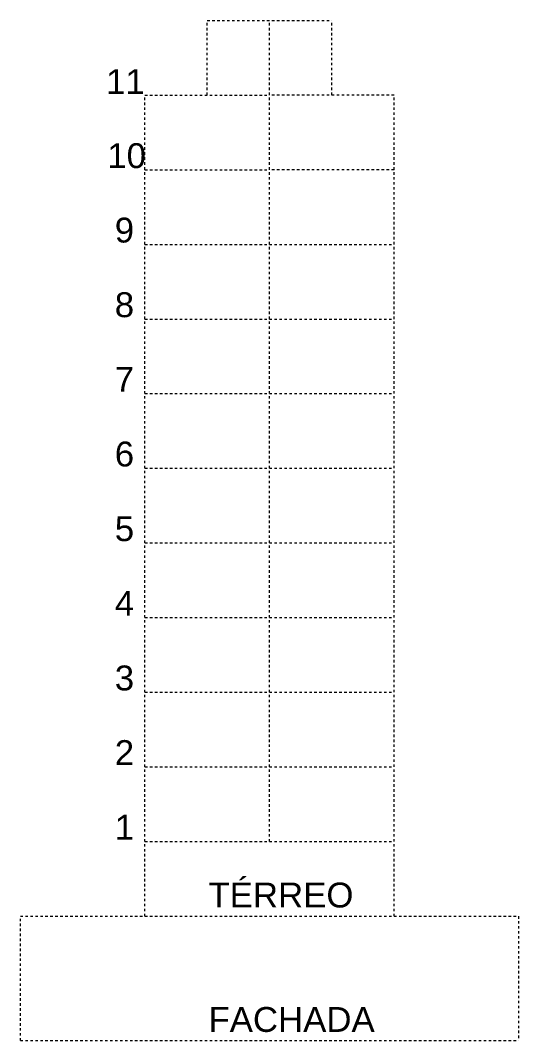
# Model space of a CAD drawing. Header units: millimetres. Extents: x 2878 to 6301, y 540 to 1980.
# Drawn here: x 2990.42 to 3010.42, y 984.08 to 1025.08 of the extents above; entities that cross this region are included whole.
import ezdxf

# ---------------------------------------------------------------- set-up
doc = ezdxf.new("R2010")
doc.units = ezdxf.units.MM
doc.header["$LTSCALE"] = 4
doc.linetypes.add('HIDDEN', pattern=[0.375, 0.25, -0.125])
doc.layers.add('ALVENARIA', color=4, linetype='Continuous', lineweight=20)
doc.styles.get("Standard").update_dxf_attribs({"font": 'arial.ttf'})

msp = doc.modelspace()

# ---------------------------------------------------------------- linework, layer by layer
at = {"layer": 'ALVENARIA', "linetype": 'HIDDEN', "ltscale": 0.01}
for p, q in [((2997.923, 1022.081), (2997.923, 1025.081)), ((2997.923, 1025.081), (3002.923, 1025.081)), ((3000.423, 992.081), (3000.423, 1025.081)), ((3002.923, 1022.081), (3002.923, 1025.081)), ((2995.423, 1019.081), (2995.423, 1022.081)), ((2995.423, 1022.081), (3000.423, 1022.081)), ((3005.423, 1022.081), (3000.423, 1022.081)), ((3005.423, 1019.081), (3005.423, 1022.081)), ((2995.423, 1016.081), (2995.423, 1019.081)), ((2995.423, 1019.081), (3000.423, 1019.081)), ((3005.423, 1019.081), (3000.423, 1019.081)), ((3005.423, 1016.081), (3005.423, 1019.081)), ((2995.423, 1013.081), (2995.423, 1016.081)), ((2995.423, 1016.081), (3005.423, 1016.081)), ((3005.423, 1013.081), (3005.423, 1016.081)), ((2995.423, 1010.081), (2995.423, 1013.081)), ((2995.423, 1013.081), (3005.423, 1013.081)), ((3005.423, 1010.081), (3005.423, 1013.081)), ((2995.423, 1007.081), (2995.423, 1010.081)), ((2995.423, 1010.081), (3005.423, 1010.081)), ((3005.423, 1007.081), (3005.423, 1010.081)), ((2995.423, 1004.081), (2995.423, 1007.081)), ((2995.423, 1007.081), (3005.423, 1007.081)), ((3005.423, 1004.081), (3005.423, 1007.081)), ((2995.423, 1001.081), (2995.423, 1004.081)), ((2995.423, 1004.081), (3005.423, 1004.081)), ((3005.423, 1001.081), (3005.423, 1004.081)), ((2995.423, 998.081), (2995.423, 1001.081)), ((2995.423, 1001.081), (3005.423, 1001.081)), ((3005.423, 998.081), (3005.423, 1001.081)), ((2995.423, 995.081), (2995.423, 998.081)), ((2995.423, 998.081), (3005.423, 998.081)), ((3005.423, 995.081), (3005.423, 998.081)), ((2995.423, 992.081), (2995.423, 995.081)), ((2995.423, 995.081), (3005.423, 995.081)), ((3005.423, 992.081), (3005.423, 995.081)), ((2995.423, 989.081), (2995.423, 992.081)), ((2995.423, 992.081), (3005.423, 992.081)), ((3005.423, 989.081), (3005.423, 992.081)), ((2990.423, 984.081), (2990.423, 989.081)), ((2990.423, 989.081), (3010.423, 989.081)), ((3010.423, 989.081), (3010.423, 984.081)), ((2990.423, 984.081), (3010.423, 984.081))]:
    msp.add_line(p, q, dxfattribs=at)

# ---------------------------------------------------------------- texts
at = {"char_height": 1, "attachment_point": 1}
for s, insert in [('11', (2993.863, 1023.121)), ('10', (2993.911, 1020.146)), ('9', (2994.211, 1017.155)), ('8', (2994.211, 1014.155)), ('7', (2994.211, 1011.155)), ('6', (2994.211, 1008.155)), ('5', (2994.211, 1005.155)), ('4', (2994.211, 1002.155)), ('3', (2994.211, 999.155)), ('2', (2994.211, 996.155)), ('1', (2994.211, 993.155)), ('TÉRREO', (2997.973, 990.431)), ('FACHADA', (2997.973, 985.431))]:
    msp.add_mtext_dynamic_manual_height_columns(s, width=0.1, gutter_width=12.5, heights=[0], dxfattribs=dict(at, insert=insert))

doc.saveas('drawing.dxf')
